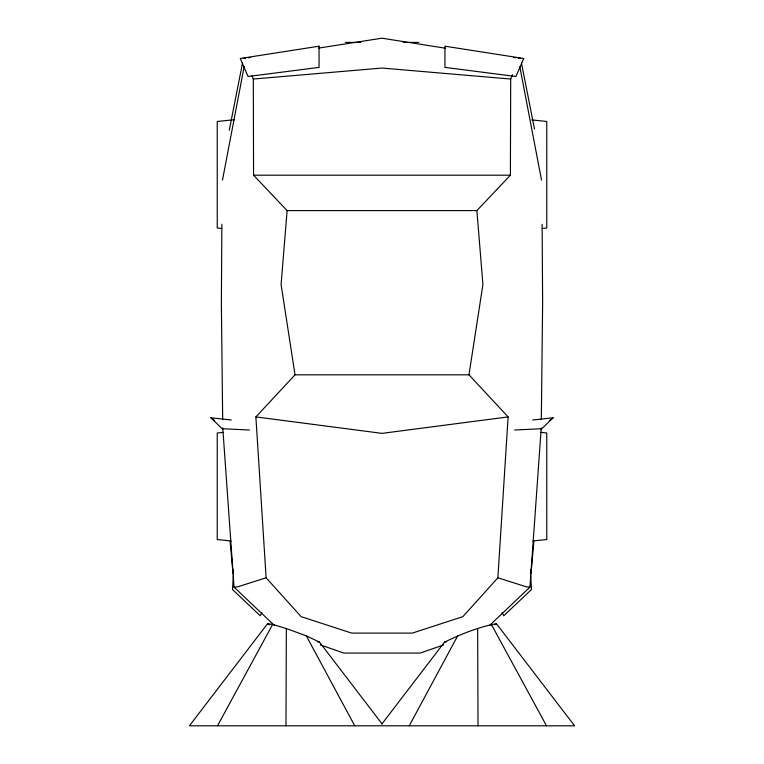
<?xml version="1.0" encoding="UTF-8"?>
<svg xmlns="http://www.w3.org/2000/svg" width="764" height="764" viewBox="0 0 764 764"><rect width="100%" height="100%" fill="white"/><g stroke="black" fill="none" stroke-linecap="round" stroke-linejoin="round"><path stroke-width="1.15" d="M252.015 75.789L253.314 79.045L253.562 175.195L287.111 210.597L476.889 210.597L510.4 175.195L510.686 79.045L512.424 74.757M285.975 725.8L286.347 628.562L272.662 624.408L267.572 623.701L189.424 725.8L574.576 725.8L496.428 623.701C478.359 626.996 461.026 634.158 444.514 642.123L381.924 723.919M221.875 224.224L221.369 302.916L222.677 419.551M541.237 427.878L529.939 587.134L489.724 625.324M541.323 419.551L542.631 302.916L542.125 224.339M233.402 574.709L232.495 589.493L260.209 615.774L261.937 612.699M497.88 577.794L508.117 416.915L468.962 374.818L295.038 374.818L255.883 416.915L266.12 577.794L301.111 616.644L351.669 633.098L412.331 633.098L462.888 616.644L497.88 577.794L526.09 586.733L529.939 587.134M287.111 210.597L281.076 284.552L295.038 374.818M533.855 541.418L531.037 573.21L530.598 569.734M233.402 569.734L232.963 573.21L230.145 541.418M468.962 374.818L482.924 284.552L476.889 210.597M222.496 180.056L244.165 66.525M229.276 130.176L242.551 62.925M409.256 725.8L457.684 635.849M217.492 725.8L272.662 624.408M532.68 419.999L553.107 417.774L541.886 428.709L514.621 430.017M549.297 420.592L553.107 417.774M494.757 624.771L496.428 623.701M443.578 644.95L420.152 653.077L343.848 653.067L320.422 644.931M266.12 577.794L237.91 586.762L234.061 587.172L222.763 427.878M444.514 642.123L446.644 641.722M318.464 48.122L382 38.2L445.536 48.237M508.117 416.915L382 433.369L255.883 416.915M243.468 58.293L245.836 58.016M248.204 57.739L250.573 57.462M234.615 119.671L217.243 121.476L217.243 228.025L221.875 228.503M542.125 228.484L546.757 228.006L546.757 121.466L531.696 119.9M223.04 432.395L217.243 432.997L217.243 539.546L231.148 540.988M532.852 540.969L546.757 539.527L546.757 432.987L540.96 432.386M253.314 79.045L382 68.053L510.686 79.045M345.347 42.402L360.723 42.402M403.277 42.402L418.653 42.402M253.562 175.195L510.4 175.195M249.379 430.017L222.114 428.709L210.893 417.774L231.32 419.999M513.427 57.462L515.795 57.739M518.164 58.016L520.532 58.293M317.356 641.722L319.486 642.123L382.076 723.919M286.347 628.562L306.316 635.849L319.486 642.123M267.572 623.701L269.243 624.771M210.893 417.774L214.703 420.592M234.061 587.172L274.276 625.296M502.063 612.699L503.791 615.774L531.505 589.493L530.598 574.709M491.338 624.408L546.508 725.8M306.316 635.849L354.744 725.8M521.449 62.925L534.494 129.011M519.835 66.764L541.504 180.056M477.653 628.562L478.025 725.8M523.741 58.503L515.929 76.505L444.934 67.375L444.934 46.193L523.741 58.503M319.065 46.193L240.259 58.503L248.071 76.505L319.065 67.375L319.065 46.193"/></g></svg>
